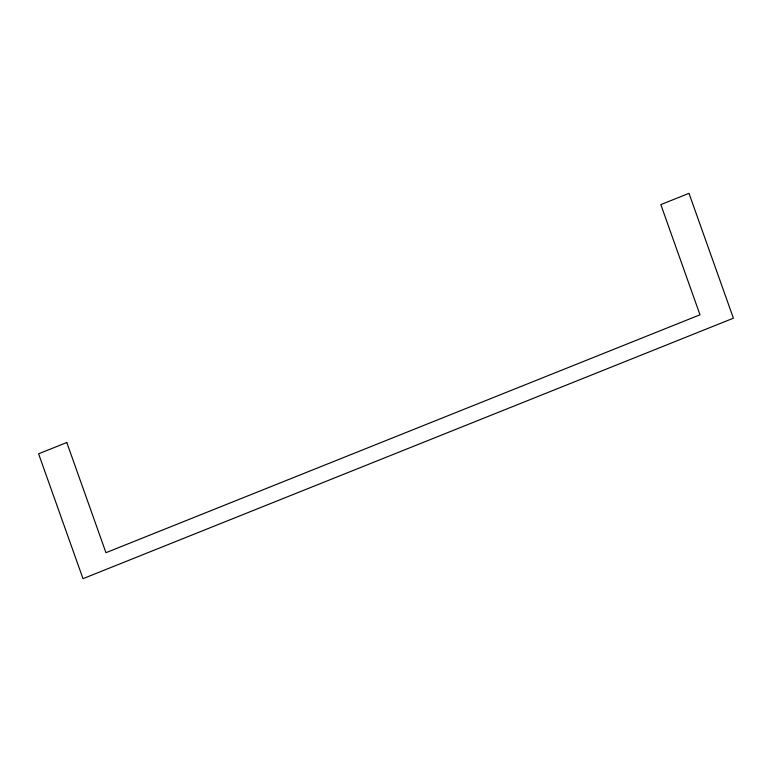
<?xml version="1.0" encoding="UTF-8"?>
<svg xmlns="http://www.w3.org/2000/svg" width="772" height="772" viewBox="0 0 772 772"><rect width="100%" height="100%" fill="white"/><g stroke="black" fill="none" stroke-linecap="round" stroke-linejoin="round"><path stroke-width="1.16" d="M66.788 442.51L38.6 453.801L83 578.672L733.4 318.199L689 193.328L660.822 204.609L699.992 314.793L105.957 552.694L66.788 442.51"/></g></svg>
